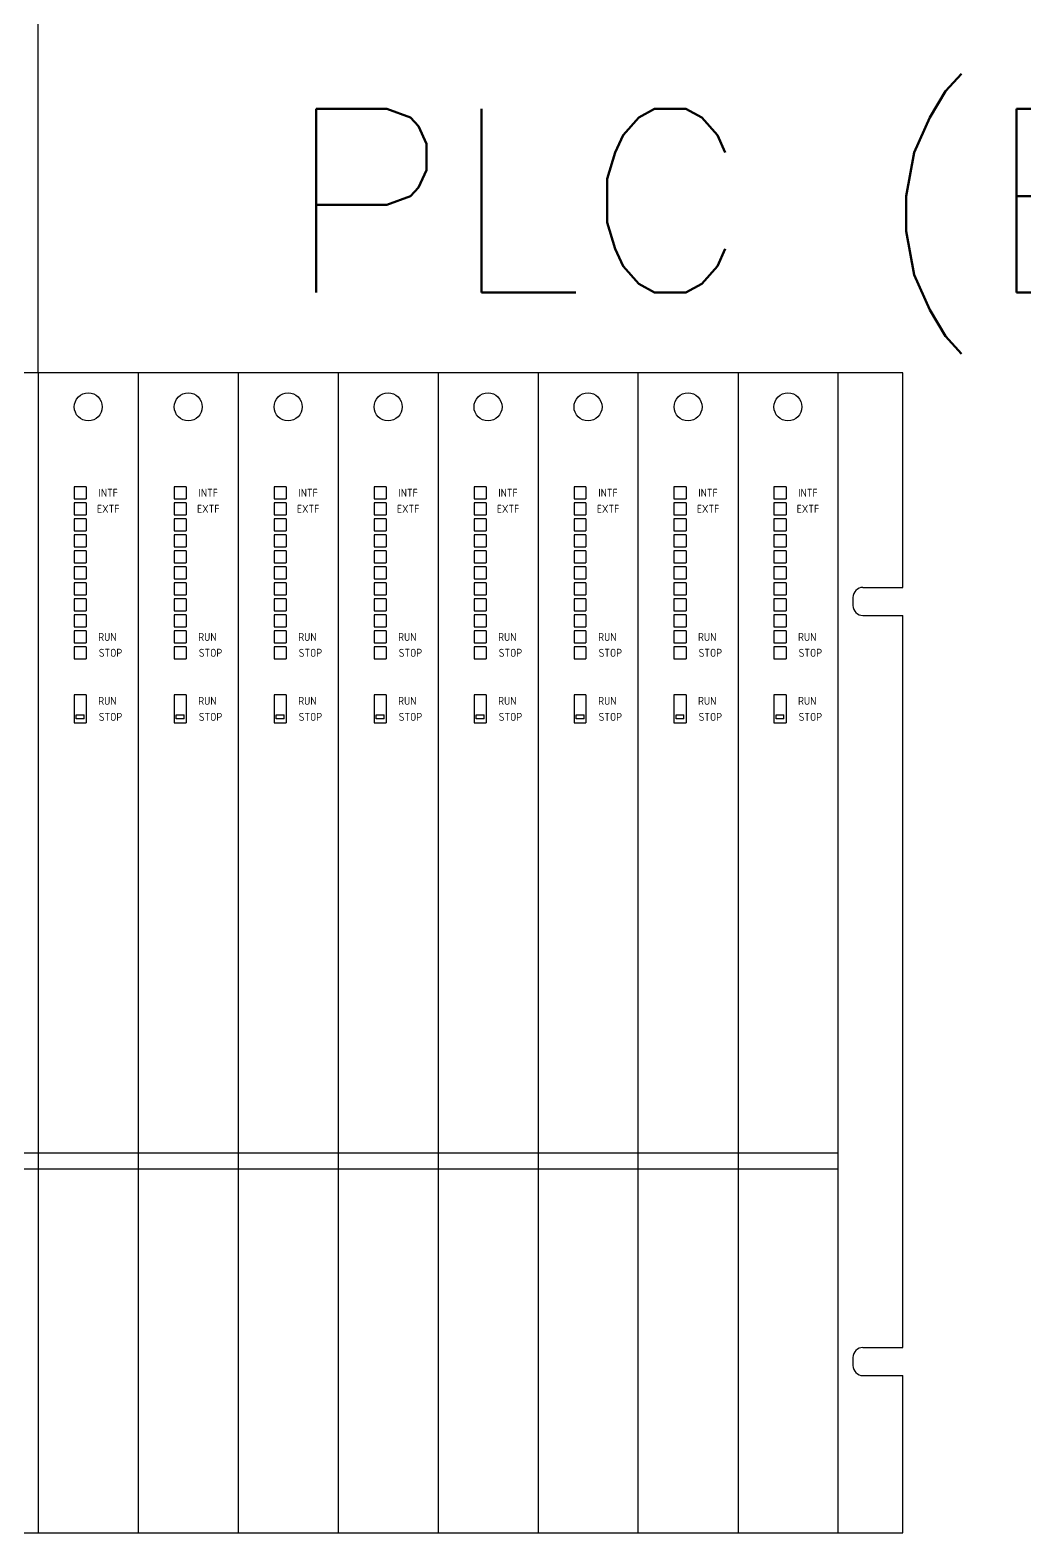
# Model space of a CAD drawing. Extents: x 0 to 34, y 0 to 22.
# Drawn here: x 22.811 to 23.766, y 18.146 to 19.588 of the extents above; entities that cross this region are included whole.
import ezdxf
from ezdxf.enums import TextEntityAlignment as Align

# ---------------------------------------------------------------- set-up
doc = ezdxf.new("R2010")
doc.units = 0
doc.header["$LTSCALE"] = 0.375
doc.header["$MEASUREMENT"] = 0
doc.layers.get('0').update_dxf_attribs({"color": 4})
doc.layers.add('OBJ', color=7, linetype='Continuous')
doc.layers.add('TEXT', color=7, linetype='Continuous')
doc.styles.add('ROMANS', font='ROMANS.shx')
doc.styles.get("Standard").update_dxf_attribs({"font": 'isocp.shx'})

# ---------------------------------------------------------------- blocks, each defined once
blk = doc.blocks.new('A$C65E74766')
at = {"layer": 'OBJ'}
for p, q in [((1.3136, 0.4142), (0, 0.4142)), ((0.7249, 0.4142), (0.7249, -0.3753)), ((0.7929, 0.4142), (0.7929, -0.3753)), ((0.861, 0.4142), (0.861, -0.3753)), ((0.9291, 0.4142), (0.9291, -0.3753)), ((0.9971, 0.4142), (0.9971, -0.3753)), ((1.0652, 0.4142), (1.0652, -0.3753)), ((1.1332, 0.4142), (1.1332, -0.3753)), ((1.2013, 0.4142), (1.2013, -0.3753)), ((1.2694, -0.3753), (1.2694, 0.4142)), ((1.3136, 0.2682), (1.3136, 0.4142)), ((0.7575, 0.3366), (0.7494, 0.3366)), ((0.7494, 0.3366), (0.7494, 0.3285)), ((0.7494, 0.3285), (0.7575, 0.3285)), ((0.7575, 0.3366), (0.7575, 0.3285)), ((0.8256, 0.3366), (0.8174, 0.3366)), ((0.8174, 0.3366), (0.8174, 0.3285)), ((0.8174, 0.3285), (0.8256, 0.3285)), ((0.8256, 0.3366), (0.8256, 0.3285)), ((0.8937, 0.3366), (0.8855, 0.3366)), ((0.8855, 0.3366), (0.8855, 0.3285)), ((0.8855, 0.3285), (0.8937, 0.3285)), ((0.8937, 0.3366), (0.8937, 0.3285)), ((0.9536, 0.3366), (0.9536, 0.3285)), ((0.9617, 0.3366), (0.9536, 0.3366)), ((0.9536, 0.3285), (0.9617, 0.3285)), ((0.9617, 0.3366), (0.9617, 0.3285)), ((1.0216, 0.3366), (1.0216, 0.3285)), ((1.0298, 0.3366), (1.0216, 0.3366)), ((1.0216, 0.3285), (1.0298, 0.3285)), ((1.0298, 0.3366), (1.0298, 0.3285)), ((1.0897, 0.3366), (1.0897, 0.3285)), ((1.0978, 0.3366), (1.0897, 0.3366)), ((1.0897, 0.3285), (1.0978, 0.3285)), ((1.0978, 0.3366), (1.0978, 0.3285)), ((1.1659, 0.3366), (1.1577, 0.3366)), ((1.1577, 0.3366), (1.1577, 0.3285)), ((1.1577, 0.3285), (1.1659, 0.3285)), ((1.1659, 0.3366), (1.1659, 0.3285)), ((1.234, 0.3366), (1.2258, 0.3366)), ((1.2258, 0.3366), (1.2258, 0.3285)), ((1.2258, 0.3285), (1.234, 0.3285)), ((1.234, 0.3366), (1.234, 0.3285)), ((0.7494, 0.3257), (0.7494, 0.3176)), ((0.7575, 0.3257), (0.7494, 0.3257)), ((0.7494, 0.3176), (0.7575, 0.3176)), ((0.7575, 0.3257), (0.7575, 0.3176)), ((0.8256, 0.3257), (0.8174, 0.3257)), ((0.8174, 0.3257), (0.8174, 0.3176)), ((0.8174, 0.3176), (0.8256, 0.3176)), ((0.8256, 0.3257), (0.8256, 0.3176)), ((0.8855, 0.3257), (0.8855, 0.3176)), ((0.8937, 0.3257), (0.8855, 0.3257)), ((0.8855, 0.3176), (0.8937, 0.3176)), ((0.8937, 0.3257), (0.8937, 0.3176)), ((0.9536, 0.3257), (0.9536, 0.3176)), ((0.9617, 0.3257), (0.9536, 0.3257)), ((0.9536, 0.3176), (0.9617, 0.3176)), ((0.9617, 0.3257), (0.9617, 0.3176)), ((1.0216, 0.3257), (1.0216, 0.3176)), ((1.0298, 0.3257), (1.0216, 0.3257)), ((1.0216, 0.3176), (1.0298, 0.3176)), ((1.0298, 0.3257), (1.0298, 0.3176)), ((1.0897, 0.3257), (1.0897, 0.3176)), ((1.0978, 0.3257), (1.0897, 0.3257)), ((1.0897, 0.3176), (1.0978, 0.3176)), ((1.0978, 0.3257), (1.0978, 0.3176)), ((1.1577, 0.3257), (1.1577, 0.3176)), ((1.1659, 0.3257), (1.1577, 0.3257)), ((1.1577, 0.3176), (1.1659, 0.3176)), ((1.1659, 0.3257), (1.1659, 0.3176)), ((1.2258, 0.3257), (1.2258, 0.3176)), ((1.234, 0.3257), (1.2258, 0.3257)), ((1.2258, 0.3176), (1.234, 0.3176)), ((1.234, 0.3257), (1.234, 0.3176)), ((0.7575, 0.3149), (0.7494, 0.3149)), ((0.7494, 0.3149), (0.7494, 0.3067)), ((0.7575, 0.3149), (0.7575, 0.3067)), ((0.8256, 0.3149), (0.8174, 0.3149)), ((0.8174, 0.3149), (0.8174, 0.3067)), ((0.8256, 0.3149), (0.8256, 0.3067)), ((0.8937, 0.3149), (0.8855, 0.3149)), ((0.8855, 0.3149), (0.8855, 0.3067)), ((0.8937, 0.3149), (0.8937, 0.3067)), ((0.9536, 0.3149), (0.9536, 0.3067)), ((0.9617, 0.3149), (0.9536, 0.3149)), ((0.9617, 0.3149), (0.9617, 0.3067)), ((1.0298, 0.3149), (1.0216, 0.3149)), ((1.0216, 0.3149), (1.0216, 0.3067)), ((1.0298, 0.3149), (1.0298, 0.3067)), ((1.0978, 0.3149), (1.0897, 0.3149)), ((1.0897, 0.3149), (1.0897, 0.3067)), ((1.0978, 0.3149), (1.0978, 0.3067)), ((1.1577, 0.3149), (1.1577, 0.3067)), ((1.1659, 0.3149), (1.1577, 0.3149)), ((1.1659, 0.3149), (1.1659, 0.3067)), ((1.234, 0.3149), (1.2258, 0.3149)), ((1.2258, 0.3149), (1.2258, 0.3067)), ((1.234, 0.3149), (1.234, 0.3067)), ((0.7494, 0.3067), (0.7575, 0.3067)), ((0.7575, 0.304), (0.7494, 0.304)), ((0.7494, 0.304), (0.7494, 0.2958)), ((0.7575, 0.304), (0.7575, 0.2958)), ((0.8174, 0.3067), (0.8256, 0.3067)), ((0.8256, 0.304), (0.8174, 0.304)), ((0.8174, 0.304), (0.8174, 0.2958)), ((0.8256, 0.304), (0.8256, 0.2958)), ((0.8855, 0.3067), (0.8937, 0.3067)), ((0.8937, 0.304), (0.8855, 0.304)), ((0.8855, 0.304), (0.8855, 0.2958)), ((0.8937, 0.304), (0.8937, 0.2958)), ((0.9536, 0.3067), (0.9617, 0.3067)), ((0.9536, 0.304), (0.9536, 0.2958)), ((0.9617, 0.304), (0.9536, 0.304)), ((0.9617, 0.304), (0.9617, 0.2958)), ((1.0216, 0.3067), (1.0298, 0.3067)), ((1.0298, 0.304), (1.0216, 0.304)), ((1.0216, 0.304), (1.0216, 0.2958)), ((1.0298, 0.304), (1.0298, 0.2958)), ((1.0897, 0.3067), (1.0978, 0.3067)), ((1.0978, 0.304), (1.0897, 0.304)), ((1.0897, 0.304), (1.0897, 0.2958)), ((1.0978, 0.304), (1.0978, 0.2958)), ((1.1577, 0.3067), (1.1659, 0.3067)), ((1.1577, 0.304), (1.1577, 0.2958)), ((1.1659, 0.304), (1.1577, 0.304)), ((1.1659, 0.304), (1.1659, 0.2958)), ((1.2258, 0.3067), (1.234, 0.3067)), ((1.234, 0.304), (1.2258, 0.304)), ((1.2258, 0.304), (1.2258, 0.2958)), ((1.234, 0.304), (1.234, 0.2958)), ((0.7494, 0.2958), (0.7575, 0.2958)), ((0.7494, 0.2931), (0.7494, 0.2849)), ((0.7575, 0.2931), (0.7494, 0.2931)), ((0.7575, 0.2931), (0.7575, 0.2849)), ((0.8174, 0.2958), (0.8256, 0.2958)), ((0.8256, 0.2931), (0.8174, 0.2931)), ((0.8174, 0.2931), (0.8174, 0.2849)), ((0.8256, 0.2931), (0.8256, 0.2849)), ((0.8855, 0.2958), (0.8937, 0.2958)), ((0.8855, 0.2931), (0.8855, 0.2849)), ((0.8937, 0.2931), (0.8855, 0.2931)), ((0.8937, 0.2931), (0.8937, 0.2849)), ((0.9536, 0.2958), (0.9617, 0.2958)), ((0.9536, 0.2931), (0.9536, 0.2849)), ((0.9617, 0.2931), (0.9536, 0.2931)), ((0.9617, 0.2931), (0.9617, 0.2849)), ((1.0216, 0.2958), (1.0298, 0.2958)), ((1.0216, 0.2931), (1.0216, 0.2849)), ((1.0298, 0.2931), (1.0216, 0.2931)), ((1.0298, 0.2931), (1.0298, 0.2849)), ((1.0897, 0.2958), (1.0978, 0.2958)), ((1.0897, 0.2931), (1.0897, 0.2849)), ((1.0978, 0.2931), (1.0897, 0.2931)), ((1.0978, 0.2931), (1.0978, 0.2849)), ((1.1577, 0.2958), (1.1659, 0.2958)), ((1.1577, 0.2931), (1.1577, 0.2849)), ((1.1659, 0.2931), (1.1577, 0.2931)), ((1.1659, 0.2931), (1.1659, 0.2849)), ((1.2258, 0.2958), (1.234, 0.2958)), ((1.2258, 0.2931), (1.2258, 0.2849)), ((1.234, 0.2931), (1.2258, 0.2931)), ((1.234, 0.2931), (1.234, 0.2849)), ((0.7494, 0.2849), (0.7575, 0.2849)), ((0.7575, 0.2822), (0.7494, 0.2822)), ((0.7494, 0.2822), (0.7494, 0.274)), ((0.7575, 0.2822), (0.7575, 0.274)), ((0.8174, 0.2849), (0.8256, 0.2849)), ((0.8256, 0.2822), (0.8174, 0.2822)), ((0.8174, 0.2822), (0.8174, 0.274)), ((0.8256, 0.2822), (0.8256, 0.274)), ((0.8855, 0.2849), (0.8937, 0.2849)), ((0.8937, 0.2822), (0.8855, 0.2822)), ((0.8855, 0.2822), (0.8855, 0.274)), ((0.8937, 0.2822), (0.8937, 0.274)), ((0.9536, 0.2849), (0.9617, 0.2849)), ((0.9536, 0.2822), (0.9536, 0.274)), ((0.9617, 0.2822), (0.9536, 0.2822)), ((0.9617, 0.2822), (0.9617, 0.274)), ((1.0216, 0.2849), (1.0298, 0.2849)), ((1.0298, 0.2822), (1.0216, 0.2822)), ((1.0216, 0.2822), (1.0216, 0.274)), ((1.0298, 0.2822), (1.0298, 0.274)), ((1.0897, 0.2849), (1.0978, 0.2849)), ((1.0978, 0.2822), (1.0897, 0.2822)), ((1.0897, 0.2822), (1.0897, 0.274)), ((1.0978, 0.2822), (1.0978, 0.274)), ((1.1577, 0.2849), (1.1659, 0.2849)), ((1.1577, 0.2822), (1.1577, 0.274)), ((1.1659, 0.2822), (1.1577, 0.2822)), ((1.1659, 0.2822), (1.1659, 0.274)), ((1.2258, 0.2849), (1.234, 0.2849)), ((1.234, 0.2822), (1.2258, 0.2822)), ((1.2258, 0.2822), (1.2258, 0.274)), ((1.234, 0.2822), (1.234, 0.274)), ((0.7494, 0.274), (0.7575, 0.274)), ((0.7494, 0.2713), (0.7494, 0.2631)), ((0.7575, 0.2713), (0.7494, 0.2713)), ((0.7575, 0.2713), (0.7575, 0.2631)), ((0.8174, 0.274), (0.8256, 0.274)), ((0.8174, 0.2713), (0.8174, 0.2631)), ((0.8256, 0.2713), (0.8174, 0.2713)), ((0.8256, 0.2713), (0.8256, 0.2631)), ((0.8855, 0.274), (0.8937, 0.274)), ((0.8855, 0.2713), (0.8855, 0.2631)), ((0.8937, 0.2713), (0.8855, 0.2713)), ((0.8937, 0.2713), (0.8937, 0.2631)), ((0.9536, 0.274), (0.9617, 0.274)), ((0.9536, 0.2713), (0.9536, 0.2631)), ((0.9617, 0.2713), (0.9536, 0.2713)), ((0.9617, 0.2713), (0.9617, 0.2631)), ((1.0216, 0.274), (1.0298, 0.274)), ((1.0216, 0.2713), (1.0216, 0.2631)), ((1.0298, 0.2713), (1.0216, 0.2713)), ((1.0298, 0.2713), (1.0298, 0.2631)), ((1.0897, 0.274), (1.0978, 0.274)), ((1.0897, 0.2713), (1.0897, 0.2631)), ((1.0978, 0.2713), (1.0897, 0.2713)), ((1.0978, 0.2713), (1.0978, 0.2631)), ((1.1577, 0.274), (1.1659, 0.274)), ((1.1577, 0.2713), (1.1577, 0.2631)), ((1.1659, 0.2713), (1.1577, 0.2713)), ((1.1659, 0.2713), (1.1659, 0.2631)), ((1.2258, 0.274), (1.234, 0.274)), ((1.2258, 0.2713), (1.2258, 0.2631)), ((1.234, 0.2713), (1.2258, 0.2713)), ((1.234, 0.2713), (1.234, 0.2631)), ((1.2864, 0.2682), (1.3136, 0.2682)), ((0.7494, 0.2631), (0.7575, 0.2631)), ((0.7575, 0.2604), (0.7494, 0.2604)), ((0.7494, 0.2604), (0.7494, 0.2522)), ((0.7575, 0.2604), (0.7575, 0.2522)), ((0.8174, 0.2631), (0.8256, 0.2631)), ((0.8256, 0.2604), (0.8174, 0.2604)), ((0.8174, 0.2604), (0.8174, 0.2522)), ((0.8256, 0.2604), (0.8256, 0.2522)), ((0.8855, 0.2631), (0.8937, 0.2631)), ((0.8937, 0.2604), (0.8855, 0.2604)), ((0.8855, 0.2604), (0.8855, 0.2522)), ((0.8937, 0.2604), (0.8937, 0.2522)), ((0.9536, 0.2631), (0.9617, 0.2631)), ((0.9536, 0.2604), (0.9536, 0.2522)), ((0.9617, 0.2604), (0.9536, 0.2604)), ((0.9617, 0.2604), (0.9617, 0.2522)), ((1.0216, 0.2631), (1.0298, 0.2631)), ((1.0298, 0.2604), (1.0216, 0.2604)), ((1.0216, 0.2604), (1.0216, 0.2522)), ((1.0298, 0.2604), (1.0298, 0.2522)), ((1.0897, 0.2631), (1.0978, 0.2631)), ((1.0978, 0.2604), (1.0897, 0.2604)), ((1.0897, 0.2604), (1.0897, 0.2522)), ((1.0978, 0.2604), (1.0978, 0.2522)), ((1.1577, 0.2631), (1.1659, 0.2631)), ((1.1659, 0.2604), (1.1577, 0.2604)), ((1.1577, 0.2604), (1.1577, 0.2522)), ((1.1659, 0.2604), (1.1659, 0.2522)), ((1.2258, 0.2631), (1.234, 0.2631)), ((1.234, 0.2604), (1.2258, 0.2604)), ((1.2258, 0.2604), (1.2258, 0.2522)), ((1.234, 0.2604), (1.234, 0.2522)), ((1.2796, 0.2559), (1.2796, 0.2614)), ((0.7494, 0.2522), (0.7575, 0.2522)), ((0.7575, 0.2495), (0.7494, 0.2495)), ((0.7494, 0.2495), (0.7494, 0.2413)), ((0.7575, 0.2495), (0.7575, 0.2413)), ((0.8174, 0.2522), (0.8256, 0.2522)), ((0.8256, 0.2495), (0.8174, 0.2495)), ((0.8174, 0.2495), (0.8174, 0.2413)), ((0.8256, 0.2495), (0.8256, 0.2413)), ((0.8855, 0.2522), (0.8937, 0.2522)), ((0.8937, 0.2495), (0.8855, 0.2495)), ((0.8855, 0.2495), (0.8855, 0.2413)), ((0.8937, 0.2495), (0.8937, 0.2413)), ((0.9536, 0.2522), (0.9617, 0.2522)), ((0.9536, 0.2495), (0.9536, 0.2413)), ((0.9617, 0.2495), (0.9536, 0.2495)), ((0.9617, 0.2495), (0.9617, 0.2413)), ((1.0216, 0.2522), (1.0298, 0.2522)), ((1.0298, 0.2495), (1.0216, 0.2495)), ((1.0216, 0.2495), (1.0216, 0.2413)), ((1.0298, 0.2495), (1.0298, 0.2413)), ((1.0897, 0.2522), (1.0978, 0.2522)), ((1.0978, 0.2495), (1.0897, 0.2495)), ((1.0897, 0.2495), (1.0897, 0.2413)), ((1.0978, 0.2495), (1.0978, 0.2413)), ((1.1577, 0.2522), (1.1659, 0.2522)), ((1.1577, 0.2495), (1.1577, 0.2413)), ((1.1659, 0.2495), (1.1577, 0.2495)), ((1.1659, 0.2495), (1.1659, 0.2413)), ((1.2258, 0.2522), (1.234, 0.2522)), ((1.234, 0.2495), (1.2258, 0.2495)), ((1.2258, 0.2495), (1.2258, 0.2413)), ((1.234, 0.2495), (1.234, 0.2413)), ((1.2864, 0.2491), (1.3136, 0.2491)), ((1.3136, -0.2491), (1.3136, 0.2491)), ((0.7494, 0.2413), (0.7575, 0.2413)), ((0.7494, 0.2386), (0.7494, 0.2305)), ((0.7575, 0.2386), (0.7494, 0.2386)), ((0.7575, 0.2386), (0.7575, 0.2305)), ((0.8174, 0.2413), (0.8256, 0.2413)), ((0.8256, 0.2386), (0.8174, 0.2386)), ((0.8174, 0.2386), (0.8174, 0.2305)), ((0.8256, 0.2386), (0.8256, 0.2305)), ((0.8855, 0.2413), (0.8937, 0.2413)), ((0.8855, 0.2386), (0.8855, 0.2305)), ((0.8937, 0.2386), (0.8855, 0.2386)), ((0.8937, 0.2386), (0.8937, 0.2305)), ((0.9536, 0.2413), (0.9617, 0.2413)), ((0.9536, 0.2386), (0.9536, 0.2305)), ((0.9617, 0.2386), (0.9536, 0.2386)), ((0.9617, 0.2386), (0.9617, 0.2305)), ((1.0216, 0.2413), (1.0298, 0.2413)), ((1.0216, 0.2386), (1.0216, 0.2305)), ((1.0298, 0.2386), (1.0216, 0.2386)), ((1.0298, 0.2386), (1.0298, 0.2305)), ((1.0897, 0.2413), (1.0978, 0.2413)), ((1.0897, 0.2386), (1.0897, 0.2305)), ((1.0978, 0.2386), (1.0897, 0.2386)), ((1.0978, 0.2386), (1.0978, 0.2305)), ((1.1577, 0.2413), (1.1659, 0.2413)), ((1.1577, 0.2386), (1.1577, 0.2305)), ((1.1659, 0.2386), (1.1577, 0.2386)), ((1.1659, 0.2386), (1.1659, 0.2305)), ((1.2258, 0.2413), (1.234, 0.2413)), ((1.2258, 0.2386), (1.2258, 0.2305)), ((1.234, 0.2386), (1.2258, 0.2386)), ((1.234, 0.2386), (1.234, 0.2305)), ((0.7494, 0.2305), (0.7575, 0.2305)), ((0.7575, 0.2277), (0.7494, 0.2277)), ((0.7494, 0.2277), (0.7494, 0.2196)), ((0.7575, 0.2277), (0.7575, 0.2196)), ((0.8174, 0.2305), (0.8256, 0.2305)), ((0.8256, 0.2277), (0.8174, 0.2277)), ((0.8174, 0.2277), (0.8174, 0.2196)), ((0.8256, 0.2277), (0.8256, 0.2196)), ((0.8855, 0.2305), (0.8937, 0.2305)), ((0.8937, 0.2277), (0.8855, 0.2277)), ((0.8855, 0.2277), (0.8855, 0.2196)), ((0.8937, 0.2277), (0.8937, 0.2196)), ((0.9536, 0.2305), (0.9617, 0.2305)), ((0.9536, 0.2277), (0.9536, 0.2196)), ((0.9617, 0.2277), (0.9536, 0.2277)), ((0.9617, 0.2277), (0.9617, 0.2196)), ((1.0216, 0.2305), (1.0298, 0.2305)), ((1.0298, 0.2277), (1.0216, 0.2277)), ((1.0216, 0.2277), (1.0216, 0.2196)), ((1.0298, 0.2277), (1.0298, 0.2196)), ((1.0897, 0.2305), (1.0978, 0.2305)), ((1.0978, 0.2277), (1.0897, 0.2277)), ((1.0897, 0.2277), (1.0897, 0.2196)), ((1.0978, 0.2277), (1.0978, 0.2196)), ((1.1577, 0.2305), (1.1659, 0.2305)), ((1.1577, 0.2277), (1.1577, 0.2196)), ((1.1659, 0.2277), (1.1577, 0.2277)), ((1.1659, 0.2277), (1.1659, 0.2196)), ((1.2258, 0.2305), (1.234, 0.2305)), ((1.234, 0.2277), (1.2258, 0.2277)), ((1.2258, 0.2277), (1.2258, 0.2196)), ((1.234, 0.2277), (1.234, 0.2196)), ((0.7494, 0.2196), (0.7575, 0.2196)), ((0.8174, 0.2196), (0.8256, 0.2196)), ((0.8855, 0.2196), (0.8937, 0.2196)), ((0.9536, 0.2196), (0.9617, 0.2196)), ((1.0216, 0.2196), (1.0298, 0.2196)), ((1.0897, 0.2196), (1.0978, 0.2196)), ((1.1577, 0.2196), (1.1659, 0.2196)), ((1.2258, 0.2196), (1.234, 0.2196)), ((0.7494, 0.1951), (0.7494, 0.1869)), ((0.7575, 0.1951), (0.7494, 0.1951)), ((0.7575, 0.1951), (0.7575, 0.1869)), ((0.8174, 0.1951), (0.8174, 0.1869)), ((0.8256, 0.1951), (0.8174, 0.1951)), ((0.8256, 0.1951), (0.8256, 0.1869)), ((0.8855, 0.1951), (0.8855, 0.1869)), ((0.8937, 0.1951), (0.8855, 0.1951)), ((0.8937, 0.1951), (0.8937, 0.1869)), ((0.9536, 0.1951), (0.9536, 0.1869)), ((0.9617, 0.1951), (0.9536, 0.1951)), ((0.9617, 0.1951), (0.9617, 0.1869)), ((1.0216, 0.1951), (1.0216, 0.1869)), ((1.0298, 0.1951), (1.0216, 0.1951)), ((1.0298, 0.1951), (1.0298, 0.1869)), ((1.0897, 0.1951), (1.0897, 0.1869)), ((1.0978, 0.1951), (1.0897, 0.1951)), ((1.0978, 0.1951), (1.0978, 0.1869)), ((1.1577, 0.1951), (1.1577, 0.1869)), ((1.1659, 0.1951), (1.1577, 0.1951)), ((1.1659, 0.1951), (1.1659, 0.1869)), ((1.2258, 0.1951), (1.2258, 0.1869)), ((1.234, 0.1951), (1.2258, 0.1951)), ((1.234, 0.1951), (1.234, 0.1869)), ((0.7494, 0.1869), (0.7494, 0.1842)), ((0.7494, 0.1842), (0.7494, 0.176)), ((0.7575, 0.1869), (0.7575, 0.1842)), ((0.7575, 0.1842), (0.7575, 0.176)), ((0.8174, 0.1869), (0.8174, 0.1842)), ((0.8174, 0.1842), (0.8174, 0.176)), ((0.8256, 0.1869), (0.8256, 0.1842)), ((0.8256, 0.1842), (0.8256, 0.176)), ((0.8855, 0.1869), (0.8855, 0.1842)), ((0.8855, 0.1842), (0.8855, 0.176)), ((0.8937, 0.1869), (0.8937, 0.1842)), ((0.8937, 0.1842), (0.8937, 0.176)), ((0.9536, 0.1869), (0.9536, 0.1842)), ((0.9536, 0.1842), (0.9536, 0.176)), ((0.9617, 0.1869), (0.9617, 0.1842)), ((0.9617, 0.1842), (0.9617, 0.176)), ((1.0216, 0.1869), (1.0216, 0.1842)), ((1.0216, 0.1842), (1.0216, 0.176)), ((1.0298, 0.1869), (1.0298, 0.1842)), ((1.0298, 0.1842), (1.0298, 0.176)), ((1.0897, 0.1869), (1.0897, 0.1842)), ((1.0897, 0.1842), (1.0897, 0.176)), ((1.0978, 0.1869), (1.0978, 0.1842)), ((1.0978, 0.1842), (1.0978, 0.176)), ((1.1577, 0.1869), (1.1577, 0.1842)), ((1.1577, 0.1842), (1.1577, 0.176)), ((1.1659, 0.1869), (1.1659, 0.1842)), ((1.1659, 0.1842), (1.1659, 0.176)), ((1.2258, 0.1869), (1.2258, 0.1842)), ((1.2258, 0.1842), (1.2258, 0.176)), ((1.234, 0.1869), (1.234, 0.1842)), ((1.234, 0.1842), (1.234, 0.176)), ((0.7494, 0.176), (0.7575, 0.176)), ((0.7507, 0.1815), (0.7562, 0.1815)), ((0.7507, 0.1787), (0.7507, 0.1815)), ((0.7562, 0.1787), (0.7507, 0.1787)), ((0.7562, 0.1787), (0.7562, 0.1815)), ((0.8174, 0.176), (0.8256, 0.176)), ((0.8188, 0.1815), (0.8242, 0.1815)), ((0.8188, 0.1787), (0.8188, 0.1815)), ((0.8242, 0.1787), (0.8188, 0.1787)), ((0.8242, 0.1787), (0.8242, 0.1815)), ((0.8855, 0.176), (0.8937, 0.176)), ((0.8869, 0.1787), (0.8869, 0.1815)), ((0.8869, 0.1815), (0.8923, 0.1815)), ((0.8923, 0.1787), (0.8869, 0.1787)), ((0.8923, 0.1787), (0.8923, 0.1815)), ((0.9536, 0.176), (0.9617, 0.176)), ((0.9549, 0.1787), (0.9549, 0.1815)), ((0.9549, 0.1815), (0.9604, 0.1815)), ((0.9604, 0.1787), (0.9549, 0.1787)), ((0.9604, 0.1787), (0.9604, 0.1815)), ((1.0216, 0.176), (1.0298, 0.176)), ((1.023, 0.1787), (1.023, 0.1815)), ((1.023, 0.1815), (1.0284, 0.1815)), ((1.0284, 0.1787), (1.023, 0.1787)), ((1.0284, 0.1787), (1.0284, 0.1815)), ((1.0897, 0.176), (1.0978, 0.176)), ((1.091, 0.1787), (1.091, 0.1815)), ((1.091, 0.1815), (1.0965, 0.1815)), ((1.0965, 0.1787), (1.091, 0.1787)), ((1.0965, 0.1787), (1.0965, 0.1815)), ((1.1577, 0.176), (1.1659, 0.176)), ((1.1591, 0.1815), (1.1645, 0.1815)), ((1.1591, 0.1787), (1.1591, 0.1815)), ((1.1645, 0.1787), (1.1591, 0.1787)), ((1.1645, 0.1787), (1.1645, 0.1815)), ((1.2258, 0.176), (1.234, 0.176)), ((1.2272, 0.1815), (1.2326, 0.1815)), ((1.2272, 0.1787), (1.2272, 0.1815)), ((1.2326, 0.1787), (1.2272, 0.1787)), ((1.2326, 0.1787), (1.2326, 0.1815)), ((0.3846, -0.1167), (1.2694, -0.1167)), ((0.3846, -0.1275), (1.2694, -0.1275)), ((1.2864, -0.2491), (1.3136, -0.2491)), ((1.2796, -0.2614), (1.2796, -0.2559)), ((1.2864, -0.2682), (1.3136, -0.2682)), ((1.3136, -0.3753), (1.3136, -0.2682)), ((0, -0.3753), (1.3136, -0.3753))]:
    blk.add_line(p, q, dxfattribs=at)
for centre in [(0.7589, 0.3911), (0.827, 0.3911), (0.895, 0.3911), (0.9631, 0.3911), (1.0311, 0.3911), (1.0992, 0.3911), (1.1673, 0.3911), (1.2353, 0.3911)]:
    blk.add_circle(centre, 0.00953, dxfattribs=at)
for centre, start, end in [((1.2864, 0.2614), 90, 180), ((1.2864, 0.2559), 180, 270), ((1.2864, -0.2559), 90, 180), ((1.2864, -0.2614), 180, 270)]:
    blk.add_arc(centre, 0.00681, start, end, dxfattribs=at)
at = {"layer": 'OBJ', "char_height": 0.00545, "width": 0.030764, "attachment_point": 5}
for s, insert in [('INTF', (0.7725, 0.3326)), ('INTF', (0.8406, 0.3326)), ('INTF', (0.9086, 0.3326)), ('INTF', (0.9767, 0.3326)), ('INTF', (1.0447, 0.3326)), ('INTF', (1.1128, 0.3326)), ('INTF', (1.1809, 0.3326)), ('INTF', (1.2489, 0.3326)), ('EXTF', (0.7725, 0.3217)), ('EXTF', (0.8406, 0.3217)), ('EXTF', (0.9086, 0.3217)), ('EXTF', (0.9767, 0.3217)), ('EXTF', (1.0447, 0.3217)), ('EXTF', (1.1128, 0.3217)), ('EXTF', (1.1809, 0.3217)), ('EXTF', (1.2489, 0.3217)), ('RUN', (0.7719, 0.2345)), ('RUN', (0.84, 0.2345)), ('RUN', (0.9081, 0.2345)), ('RUN', (0.9761, 0.2345)), ('RUN', (1.0442, 0.2345)), ('RUN', (1.1123, 0.2345)), ('RUN', (1.1803, 0.2345)), ('RUN', (1.2484, 0.2345)), ('STOP', (0.7741, 0.2237)), ('STOP', (0.8422, 0.2237)), ('STOP', (0.9102, 0.2237)), ('STOP', (0.9783, 0.2237)), ('STOP', (1.0464, 0.2237)), ('STOP', (1.1144, 0.2237)), ('STOP', (1.1825, 0.2237)), ('STOP', (1.2506, 0.2237)), ('RUN', (0.7719, 0.191)), ('RUN', (0.84, 0.191)), ('RUN', (0.9081, 0.191)), ('RUN', (0.9761, 0.191)), ('RUN', (1.0442, 0.191)), ('RUN', (1.1123, 0.191)), ('RUN', (1.1803, 0.191)), ('RUN', (1.2484, 0.191)), ('STOP', (0.7741, 0.1801)), ('STOP', (0.8422, 0.1801)), ('STOP', (0.9102, 0.1801)), ('STOP', (0.9783, 0.1801)), ('STOP', (1.0464, 0.1801)), ('STOP', (1.1144, 0.1801)), ('STOP', (1.1825, 0.1801)), ('STOP', (1.2506, 0.1801))]:
    blk.add_mtext(s, dxfattribs=dict(at, insert=insert))

msp = doc.modelspace()

# ---------------------------------------------------------------- linework, layer by layer
at = {"lineweight": -3}
msp.add_line((22.8193, 19.2594), (22.8193, 20.8501), dxfattribs=at)

# ---------------------------------------------------------------- block references
at = {"xscale": 1.409700000000081, "yscale": 1.409700000000081, "zscale": 1.409700000000081}
msp.add_blockref('A$C65E74766', (21.7975, 18.6755), dxfattribs=at)

# ---------------------------------------------------------------- texts
at = {"layer": 'TEXT', "style": 'ROMANS'}
msp.add_text('PLC (EXISTING)', height=0.176212, dxfattribs=at).set_placement((23.9508, 19.3366), align=Align.CENTER)

doc.saveas('drawing.dxf')
